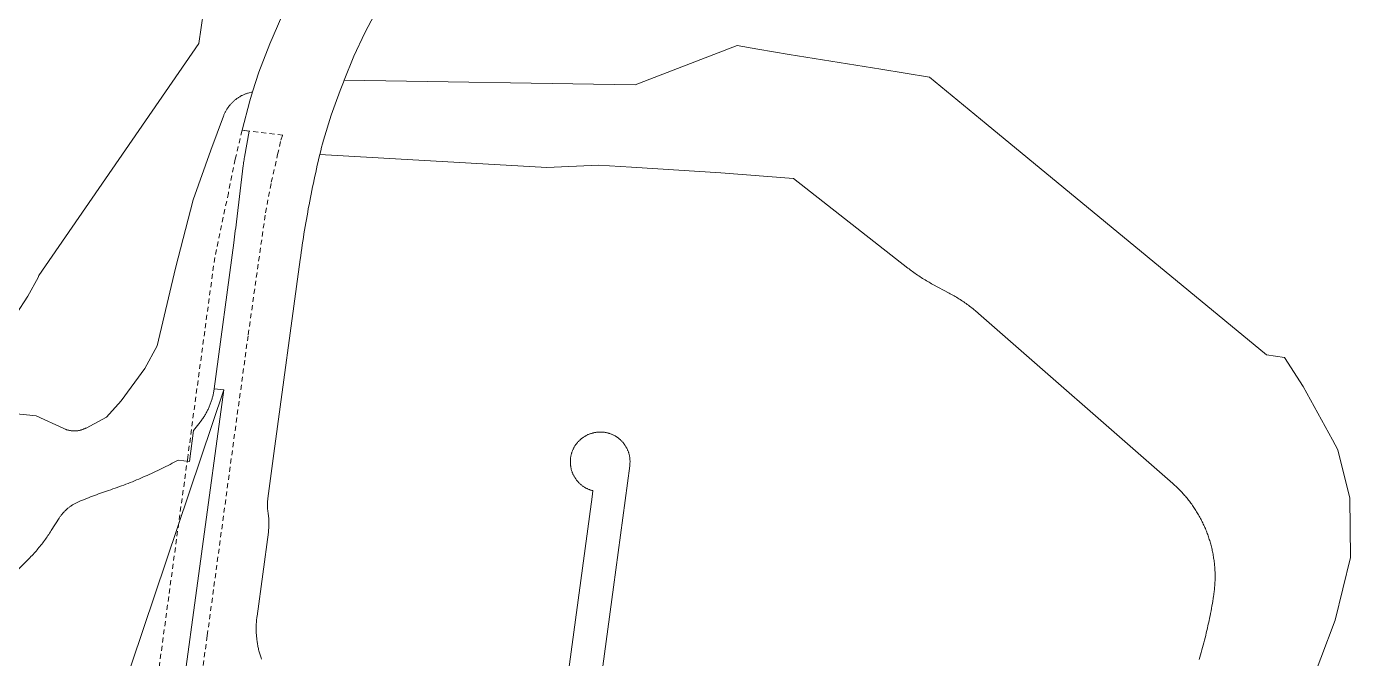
# Model space of a CAD drawing. Header units: metres. Extents: x -1 to 308408, y -2 to 6256973.
# Drawn here: x 307240 to 308041, y 6255655 to 6256037 of the extents above; entities that cross this region are included whole.
import ezdxf

# ---------------------------------------------------------------- set-up
doc = ezdxf.new("R2010")
doc.units = ezdxf.units.M
doc.linetypes.add('Dash', pattern=[5, 3, -2])
for name, color, linetype, lineweight in [('Cadastre Developer_SP_EXT', 9, 'Continuous', 5), ('Cadastre Land Parcels_SP_EXT', 9, 'Continuous', 5), ('Cadastre Roads_SP_EXT', 9, 'Continuous', 5)]:
    doc.layers.add(name, color=color, linetype=linetype, lineweight=lineweight)

msp = doc.modelspace()

# ---------------------------------------------------------------- linework, layer by layer
at = {"layer": 'Cadastre Developer_SP_EXT', "linetype": 'Dash'}
msp.add_lwpolyline([(307277.24, 6255322.9), (307288.9, 6255321.35), (307288.9, 6255321.35), (307292.49, 6255321.51), (307296.59, 6255322.89), (307300.07, 6255325.46), (307302.57, 6255329.56), (307304.4, 6255335.83), (307328.27, 6255512.03), (307349.61, 6255668.86), (307374.37, 6255850.85), (307384.86, 6255924.59), (307388.37, 6255943.06), (307392.2, 6255959.8), (307394.05, 6255968.46), (307395.23, 6255971.51), (307370.65, 6255974.5), (307366.58, 6255956.94), (307362.4, 6255936.54), (307354.14, 6255897.48), (307337.78, 6255776.59), (307300.06, 6255499.29), (307277.24, 6255322.9)], close=True, dxfattribs=at)
at = {"layer": 'Cadastre Land Parcels_SP_EXT', "linetype": 'Continuous'}
for points in [[(307234.1, 6255863.28), (307241.18, 6255874.09), (307247.27, 6255885.38), (307247.81, 6255886.73), (307344.58, 6256027.07), (307350.24, 6256065.98)], [(308014.35, 6255632.07), (308031.8, 6255678.19), (308041.06, 6255716.11), (308040.72, 6255752.01), (308033.38, 6255781.09), (308030.26, 6255787.22), (308012.51, 6255819.5), (308001.1, 6255836.99), (307990.19, 6255838.67), (307820.61, 6255978.49), (307786.51, 6256006.6), (307786.51, 6256006.6), (307756.91, 6256011.45), (307701.55, 6256020.34), (307682.7, 6256023.67), (307670.07, 6256025.74), (307608.38, 6256002.06), (307432.42, 6256004.72), (307431.97, 6256003.61), (307429.95, 6255998.65), (307426.93, 6255990.37), (307424.51, 6255983.72), (307419.86, 6255968.51), (307419.31, 6255966.36), (307418.77, 6255964.2), (307418.23, 6255962.03), (307417.71, 6255959.87), (307554.95, 6255951.94), (307586.28, 6255953.49), (307606.22, 6255952.2), (307660.33, 6255948.7), (307704.11, 6255945.3), (307773.33, 6255891.15), (307774.04, 6255890.6), (307774.77, 6255890.05), (307775.49, 6255889.5), (307776.23, 6255888.97), (307776.96, 6255888.43), (307777.7, 6255887.91), (307778.45, 6255887.39), (307779.2, 6255886.88), (307779.95, 6255886.37), (307780.71, 6255885.87), (307781.48, 6255885.38), (307782.24, 6255884.9), (307783.02, 6255884.42), (307783.79, 6255883.94), (307784.57, 6255883.48), (307785.36, 6255883.02), (307786.14, 6255882.57), (307786.93, 6255882.12), (307787.73, 6255881.68), (307788.53, 6255881.25), (307798.25, 6255876.06), (307799.01, 6255875.64), (307799.77, 6255875.22), (307800.53, 6255874.8), (307801.28, 6255874.36), (307802.03, 6255873.92), (307802.78, 6255873.47), (307803.52, 6255873.02), (307804.25, 6255872.56), (307804.98, 6255872.09), (307805.71, 6255871.62), (307806.43, 6255871.14), (307807.15, 6255870.65), (307807.87, 6255870.16), (307808.58, 6255869.65), (307809.28, 6255869.15), (307809.98, 6255868.63), (307810.68, 6255868.11), (307811.37, 6255867.59), (307812.05, 6255867.06), (307812.74, 6255866.52), (307813.41, 6255865.97), (307814.08, 6255865.42), (307814.75, 6255864.86), (307815.41, 6255864.3), (307816.07, 6255863.73), (307933.64, 6255760.73), (307934.22, 6255760.22), (307934.79, 6255759.7), (307935.36, 6255759.18), (307935.92, 6255758.65), (307936.47, 6255758.12), (307937.02, 6255757.58), (307937.56, 6255757.04), (307938.1, 6255756.48), (307938.63, 6255755.93), (307939.16, 6255755.37), (307939.68, 6255754.8), (307940.19, 6255754.23), (307940.7, 6255753.65), (307941.21, 6255753.07), (307941.7, 6255752.48), (307942.19, 6255751.89), (307942.68, 6255751.29), (307943.16, 6255750.69), (307943.63, 6255750.08), (307944.1, 6255749.47), (307944.56, 6255748.85), (307945.01, 6255748.23), (307945.46, 6255747.6), (307945.9, 6255746.97), (307946.33, 6255746.33), (307946.76, 6255745.69), (307947.18, 6255745.05), (307947.59, 6255744.4), (307948, 6255743.75), (307948.4, 6255743.09), (307948.8, 6255742.43), (307949.18, 6255741.76), (307949.56, 6255741.09), (307949.94, 6255740.42), (307950.3, 6255739.74), (307950.66, 6255739.06), (307951.02, 6255738.38), (307951.36, 6255737.69), (307951.7, 6255737), (307952.03, 6255736.3), (307952.36, 6255735.6), (307952.67, 6255734.9), (307952.98, 6255734.2), (307953.29, 6255733.49), (307953.58, 6255732.78), (307953.87, 6255732.06), (307954.15, 6255731.35), (307954.42, 6255730.62), (307954.69, 6255729.9), (307954.94, 6255729.18), (307955.2, 6255728.45), (307955.44, 6255727.72), (307955.67, 6255726.98), (307955.9, 6255726.25), (307956.12, 6255725.51), (307956.34, 6255724.77), (307956.54, 6255724.03), (307956.74, 6255723.28), (307956.93, 6255722.54), (307957.11, 6255721.79), (307957.29, 6255721.04), (307957.45, 6255720.29), (307957.61, 6255719.53), (307957.77, 6255718.78), (307957.91, 6255718.02), (307958.05, 6255717.26), (307958.17, 6255716.5), (307958.29, 6255715.74), (307958.41, 6255714.98), (307958.51, 6255714.22), (307958.61, 6255713.45), (307958.7, 6255712.69), (307958.78, 6255711.92), (307958.85, 6255711.15), (307958.92, 6255710.38), (307958.98, 6255709.62), (307959.03, 6255708.85), (307959.07, 6255708.08), (307959.1, 6255707.31), (307959.13, 6255706.54), (307959.15, 6255705.77), (307959.15, 6255705), (307959.16, 6255704.23), (307959.15, 6255703.46), (307959.14, 6255702.69), (307959.12, 6255701.92), (307959.09, 6255701.15), (307959.05, 6255700.38), (307959, 6255699.61), (307958.95, 6255698.84), (307958.89, 6255698.07), (307958.82, 6255697.3), (307958.74, 6255696.54), (307958.66, 6255695.77), (307958.57, 6255695), (307958.47, 6255694.24), (307958.36, 6255693.48), (307958.24, 6255692.72), (307958, 6255691.22), (307957.76, 6255689.72), (307957.5, 6255688.23), (307957.24, 6255686.73), (307956.97, 6255685.24), (307956.69, 6255683.75), (307956.4, 6255682.26), (307956.11, 6255680.77), (307955.81, 6255679.28), (307955.5, 6255677.79), (307955.18, 6255676.31), (307954.86, 6255674.83), (307954.53, 6255673.35), (307954.19, 6255671.87), (307953.84, 6255670.39), (307953.48, 6255668.92), (307953.12, 6255667.44), (307952.75, 6255665.97), (307952.38, 6255664.5), (307951.99, 6255663.03), (307951.6, 6255661.57), (307951.2, 6255660.1), (307950.79, 6255658.64), (307950.37, 6255657.19), (307949.95, 6255655.73), (307949.51, 6255654.28)], [(307224.77, 6255698.31), (307241.11, 6255714.64), (307241.75, 6255715.29), (307242.39, 6255715.94), (307243.01, 6255716.6), (307243.64, 6255717.26), (307244.25, 6255717.93), (307244.87, 6255718.6), (307245.47, 6255719.28), (307246.07, 6255719.96), (307246.66, 6255720.65), (307247.25, 6255721.34), (307247.83, 6255722.04), (307248.41, 6255722.75), (307248.98, 6255723.46), (307249.54, 6255724.17), (307250.1, 6255724.89), (307250.65, 6255725.61), (307251.19, 6255726.34), (307251.73, 6255727.08), (307252.26, 6255727.81), (307252.78, 6255728.56), (307253.3, 6255729.3), (307253.81, 6255730.06), (307254.31, 6255730.81), (307254.81, 6255731.57), (307255.3, 6255732.34), (307260.06, 6255739.82), (307260.3, 6255740.19), (307260.55, 6255740.56), (307260.81, 6255740.93), (307261.07, 6255741.29), (307261.33, 6255741.64), (307261.61, 6255742), (307261.89, 6255742.34), (307262.17, 6255742.68), (307262.46, 6255743.02), (307262.76, 6255743.35), (307263.06, 6255743.68), (307263.37, 6255744), (307263.68, 6255744.32), (307264, 6255744.63), (307264.33, 6255744.93), (307264.66, 6255745.23), (307264.99, 6255745.52), (307265.33, 6255745.81), (307265.67, 6255746.09), (307266.02, 6255746.37), (307266.38, 6255746.64), (307266.74, 6255746.9), (307267.1, 6255747.16), (307267.46, 6255747.41), (307267.84, 6255747.66), (307268.21, 6255747.9), (307268.59, 6255748.13), (307268.98, 6255748.35), (307269.36, 6255748.57), (307269.76, 6255748.79), (307270.15, 6255748.99), (307270.55, 6255749.19), (307270.95, 6255749.38), (307271.36, 6255749.57), (307271.77, 6255749.74), (307272.96, 6255750.25), (307274.15, 6255750.74), (307275.35, 6255751.23), (307276.55, 6255751.72), (307277.75, 6255752.2), (307278.95, 6255752.67), (307280.16, 6255753.13), (307281.37, 6255753.59), (307282.58, 6255754.04), (307283.8, 6255754.49), (307285.02, 6255754.92), (307286.23, 6255755.36), (307287.46, 6255755.78), (307288.68, 6255756.2), (307289.91, 6255756.61), (307291.23, 6255757.06), (307292.55, 6255757.51), (307293.87, 6255757.97), (307295.18, 6255758.43), (307296.5, 6255758.91), (307297.81, 6255759.39), (307299.11, 6255759.88), (307300.42, 6255760.37), (307301.72, 6255760.87), (307303.02, 6255761.38), (307304.31, 6255761.9), (307305.61, 6255762.42), (307306.9, 6255762.95), (307308.19, 6255763.49), (307309.47, 6255764.03), (307310.75, 6255764.59), (307312.03, 6255765.15), (307313.31, 6255765.71), (307314.58, 6255766.28), (307315.85, 6255766.87), (307317.11, 6255767.45), (307318.38, 6255768.04), (307319.63, 6255768.65), (307320.89, 6255769.25), (307322.14, 6255769.87), (307323.39, 6255770.49), (307324.64, 6255771.12), (307325.88, 6255771.75), (307327.12, 6255772.39), (307328.35, 6255773.04), (307329.58, 6255773.7), (307330.81, 6255774.36), (307332.04, 6255775.03), (307338.8, 6255774.1), (307341.34, 6255792.92), (307345.26, 6255797.9), (307345.26, 6255797.9), (307345.61, 6255798.35), (307345.95, 6255798.81), (307346.29, 6255799.27), (307346.62, 6255799.73), (307346.95, 6255800.2), (307347.27, 6255800.68), (307347.58, 6255801.16), (307347.88, 6255801.64), (307348.18, 6255802.13), (307348.48, 6255802.62), (307348.76, 6255803.11), (307349.04, 6255803.61), (307349.31, 6255804.11), (307349.58, 6255804.62), (307349.83, 6255805.13), (307350.09, 6255805.64), (307350.33, 6255806.15), (307350.57, 6255806.67), (307350.8, 6255807.2), (307351.02, 6255807.72), (307351.23, 6255808.25), (307351.44, 6255808.78), (307351.64, 6255809.32), (307351.84, 6255809.86), (307352.02, 6255810.39), (307352.2, 6255810.94), (307352.37, 6255811.48), (307352.54, 6255812.03), (307352.69, 6255812.58), (307352.84, 6255813.13), (307352.98, 6255813.68), (307353.12, 6255814.24), (307353.24, 6255814.8), (307353.36, 6255815.35), (307353.47, 6255815.91), (307353.58, 6255816.48), (307353.67, 6255817.04), (307353.76, 6255817.6), (307353.84, 6255818.17), (307365.76, 6255906.35), (307365.96, 6255908.17), (307366.17, 6255909.98), (307366.38, 6255911.8), (307366.6, 6255913.61), (307366.83, 6255915.43), (307367.07, 6255917.24), (307367.31, 6255919.06), (307371.38, 6255953.2), (307371.5, 6255954.04), (307371.62, 6255954.89), (307371.74, 6255955.73), (307371.88, 6255956.57), (307372.01, 6255957.41), (307372.16, 6255958.25), (307374.9, 6255973.98), (307370.65, 6255974.5), (307375.32, 6255992.22), (307377.08, 6255997.71), (307374.34, 6255997.03), (307373.94, 6255996.91), (307373.53, 6255996.77), (307373.13, 6255996.63), (307372.74, 6255996.49), (307372.34, 6255996.33), (307371.95, 6255996.17), (307371.56, 6255996), (307371.17, 6255995.82), (307370.79, 6255995.64), (307370.41, 6255995.45), (307370.04, 6255995.25), (307369.66, 6255995.04), (307369.29, 6255994.83), (307368.93, 6255994.61), (307368.57, 6255994.39), (307368.22, 6255994.16), (307367.87, 6255993.92), (307367.52, 6255993.67), (307367.18, 6255993.42), (307366.84, 6255993.17), (307366.51, 6255992.9), (307366.18, 6255992.63), (307365.86, 6255992.36), (307365.54, 6255992.08), (307365.23, 6255991.79), (307364.93, 6255991.5), (307364.63, 6255991.2), (307364.33, 6255990.89), (307364.04, 6255990.58), (307363.76, 6255990.27), (307363.48, 6255989.95), (307363.21, 6255989.62), (307362.94, 6255989.29), (307362.68, 6255988.96), (307362.43, 6255988.62), (307362.18, 6255988.28), (307361.94, 6255987.93), (307361.7, 6255987.57), (307361.48, 6255987.22), (307361.25, 6255986.85), (307361.04, 6255986.49), (307360.83, 6255986.12), (307360.63, 6255985.74), (307360.44, 6255985.37), (307360.25, 6255984.99), (307360.07, 6255984.6), (307359.9, 6255984.22), (307359.73, 6255983.83), (307359.58, 6255983.43), (307359.43, 6255983.04), (307351.8, 6255962.44), (307341.16, 6255932.39), (307330.34, 6255891.13), (307319.31, 6255844.14), (307311.85, 6255830.46), (307297.54, 6255810.91), (307288.61, 6255800.94), (307276.31, 6255794.38), (307276, 6255794.22), (307275.69, 6255794.07), (307275.38, 6255793.92), (307275.06, 6255793.79), (307274.74, 6255793.66), (307274.42, 6255793.53), (307274.09, 6255793.42), (307273.77, 6255793.31), (307273.43, 6255793.21), (307273.1, 6255793.12), (307272.77, 6255793.03), (307272.43, 6255792.96), (307272.09, 6255792.89), (307271.75, 6255792.83), (307271.41, 6255792.77), (307271.07, 6255792.73), (307270.72, 6255792.69), (307270.38, 6255792.66), (307270.04, 6255792.64), (307269.69, 6255792.62), (307269.34, 6255792.62), (307269, 6255792.62), (307268.65, 6255792.63), (307268.31, 6255792.65), (307267.96, 6255792.67), (307267.62, 6255792.7), (307267.28, 6255792.75), (307266.93, 6255792.79), (307266.59, 6255792.85), (307266.25, 6255792.92), (307265.92, 6255792.99), (307265.58, 6255793.07), (307265.25, 6255793.16), (307264.91, 6255793.25), (307264.58, 6255793.36), (307264.26, 6255793.47), (307263.93, 6255793.59), (307263.61, 6255793.71), (307263.29, 6255793.85), (307262.97, 6255793.99), (307246.06, 6255801.75), (307187.16, 6255807.82)], [(307185.65, 6255301.07), (307359.72, 6255817.44), (307353.84, 6255818.17), (307353.76, 6255817.6), (307353.67, 6255817.04), (307353.58, 6255816.48), (307353.47, 6255815.91), (307353.36, 6255815.35), (307353.24, 6255814.8), (307353.12, 6255814.24), (307352.98, 6255813.68), (307352.84, 6255813.13), (307352.69, 6255812.58), (307352.54, 6255812.03), (307352.37, 6255811.48), (307352.2, 6255810.94), (307352.02, 6255810.39), (307351.84, 6255809.86), (307351.64, 6255809.32), (307351.44, 6255808.78), (307351.23, 6255808.25), (307351.02, 6255807.72), (307350.8, 6255807.2), (307350.57, 6255806.67), (307350.33, 6255806.15), (307350.09, 6255805.64), (307349.83, 6255805.13), (307349.58, 6255804.62), (307349.31, 6255804.11), (307349.04, 6255803.61), (307348.76, 6255803.11), (307348.48, 6255802.62), (307348.18, 6255802.13), (307347.88, 6255801.64), (307347.58, 6255801.16), (307347.27, 6255800.68), (307346.95, 6255800.2), (307346.62, 6255799.73), (307346.29, 6255799.27), (307345.95, 6255798.81), (307345.61, 6255798.35), (307345.26, 6255797.9), (307341.34, 6255792.92), (307338.8, 6255774.1), (307332.04, 6255775.03), (307330.81, 6255774.36), (307329.58, 6255773.7), (307328.35, 6255773.04), (307327.12, 6255772.39), (307325.88, 6255771.75), (307324.64, 6255771.12), (307323.39, 6255770.49), (307322.14, 6255769.87), (307320.89, 6255769.25), (307319.63, 6255768.65), (307318.38, 6255768.04), (307317.11, 6255767.45), (307315.85, 6255766.87), (307314.58, 6255766.28), (307313.31, 6255765.71), (307312.03, 6255765.15), (307310.75, 6255764.59), (307309.47, 6255764.03), (307308.19, 6255763.49), (307306.9, 6255762.95), (307305.61, 6255762.42), (307304.31, 6255761.9), (307303.02, 6255761.38), (307301.72, 6255760.87), (307300.42, 6255760.37), (307299.11, 6255759.88), (307297.81, 6255759.39), (307296.5, 6255758.91), (307295.18, 6255758.43), (307293.87, 6255757.97), (307292.55, 6255757.51), (307291.23, 6255757.06), (307289.91, 6255756.61), (307288.68, 6255756.2), (307287.46, 6255755.78), (307286.23, 6255755.36), (307285.02, 6255754.92), (307283.8, 6255754.49), (307282.58, 6255754.04), (307281.37, 6255753.59), (307280.16, 6255753.13), (307278.95, 6255752.67), (307277.75, 6255752.2), (307276.55, 6255751.72), (307275.35, 6255751.23), (307274.15, 6255750.74), (307272.96, 6255750.25), (307271.77, 6255749.74), (307271.36, 6255749.57), (307270.95, 6255749.38), (307270.55, 6255749.19), (307270.15, 6255748.99), (307269.76, 6255748.79), (307269.36, 6255748.57), (307268.98, 6255748.35), (307268.59, 6255748.13), (307268.21, 6255747.9), (307267.84, 6255747.66), (307267.46, 6255747.41), (307267.1, 6255747.16), (307266.74, 6255746.9), (307266.38, 6255746.64), (307266.02, 6255746.37), (307265.67, 6255746.09), (307265.33, 6255745.81), (307264.99, 6255745.52), (307264.66, 6255745.23), (307264.33, 6255744.93), (307264, 6255744.63), (307263.68, 6255744.32), (307263.37, 6255744), (307263.06, 6255743.68), (307262.76, 6255743.35), (307262.46, 6255743.02), (307262.17, 6255742.68), (307261.89, 6255742.34), (307261.61, 6255742), (307261.33, 6255741.64), (307261.07, 6255741.29), (307260.81, 6255740.93), (307260.55, 6255740.56), (307260.3, 6255740.19), (307260.06, 6255739.82), (307255.3, 6255732.34), (307254.81, 6255731.57), (307254.31, 6255730.81), (307253.81, 6255730.06), (307253.3, 6255729.3), (307252.78, 6255728.56), (307252.26, 6255727.81), (307251.73, 6255727.08), (307251.19, 6255726.34), (307250.65, 6255725.61), (307250.1, 6255724.89), (307249.54, 6255724.17), (307248.98, 6255723.46), (307248.41, 6255722.75), (307247.83, 6255722.04), (307247.25, 6255721.34), (307246.66, 6255720.65), (307246.07, 6255719.96), (307245.47, 6255719.28), (307244.87, 6255718.6), (307244.25, 6255717.93), (307243.64, 6255717.26), (307243.01, 6255716.6), (307242.39, 6255715.94), (307241.75, 6255715.29), (307241.11, 6255714.64), (307224.77, 6255698.31)], [(307292.16, 6255321.46), (307359.72, 6255817.44), (307185.65, 6255301.07)], [(307585.39, 6255624.92), (307595.23, 6255698.01), (307605.12, 6255771.47), (307605.17, 6255771.85), (307605.21, 6255772.22), (307605.25, 6255772.6), (307605.27, 6255772.97), (307605.29, 6255773.35), (307605.3, 6255773.72), (307605.31, 6255774.1), (307605.3, 6255774.48), (307605.29, 6255774.85), (307605.27, 6255775.23), (307605.24, 6255775.6), (307605.2, 6255775.98), (307605.16, 6255776.35), (307605.11, 6255776.73), (307605.04, 6255777.1), (307604.98, 6255777.47), (307604.9, 6255777.84), (307604.82, 6255778.2), (307604.73, 6255778.57), (307604.63, 6255778.93), (307604.52, 6255779.29), (307604.41, 6255779.65), (307604.29, 6255780.01), (307604.16, 6255780.36), (307604.02, 6255780.71), (307603.88, 6255781.06), (307603.72, 6255781.41), (307603.57, 6255781.75), (307603.4, 6255782.09), (307603.23, 6255782.42), (307603.05, 6255782.75), (307602.86, 6255783.08), (307602.67, 6255783.4), (307602.47, 6255783.72), (307602.26, 6255784.04), (307602.05, 6255784.35), (307601.83, 6255784.65), (307601.6, 6255784.96), (307601.37, 6255785.25), (307601.13, 6255785.54), (307600.88, 6255785.83), (307600.63, 6255786.11), (307600.38, 6255786.39), (307600.12, 6255786.66), (307599.85, 6255786.92), (307599.57, 6255787.18), (307599.29, 6255787.43), (307599.01, 6255787.68), (307598.72, 6255787.92), (307598.43, 6255788.16), (307598.13, 6255788.38), (307597.82, 6255788.61), (307597.51, 6255788.82), (307597.2, 6255789.03), (307596.88, 6255789.23), (307596.56, 6255789.43), (307596.24, 6255789.62), (307595.91, 6255789.8), (307595.57, 6255789.98), (307595.24, 6255790.15), (307594.9, 6255790.31), (307594.55, 6255790.46), (307594.2, 6255790.61), (307593.85, 6255790.75), (307593.5, 6255790.88), (307593.15, 6255791), (307592.79, 6255791.12), (307592.43, 6255791.23), (307592.06, 6255791.33), (307591.7, 6255791.43), (307591.33, 6255791.51), (307590.97, 6255791.59), (307590.59, 6255791.66), (307590.22, 6255791.73), (307589.85, 6255791.78), (307589.48, 6255791.83), (307589.1, 6255791.87), (307588.73, 6255791.9), (307588.35, 6255791.92), (307587.98, 6255791.94), (307587.6, 6255791.95), (307587.22, 6255791.95), (307586.85, 6255791.94), (307586.47, 6255791.92), (307586.09, 6255791.9), (307585.72, 6255791.87), (307585.34, 6255791.83), (307584.97, 6255791.78), (307584.6, 6255791.73), (307584.23, 6255791.66), (307583.85, 6255791.6), (307583.48, 6255791.52), (307583.11, 6255791.44), (307582.75, 6255791.35), (307582.38, 6255791.25), (307582.02, 6255791.15), (307581.66, 6255791.03), (307581.3, 6255790.91), (307580.94, 6255790.79), (307580.59, 6255790.65), (307580.24, 6255790.51), (307579.89, 6255790.36), (307579.55, 6255790.2), (307579.2, 6255790.03), (307578.87, 6255789.86), (307578.53, 6255789.68), (307578.2, 6255789.5), (307577.88, 6255789.31), (307577.56, 6255789.11), (307577.24, 6255788.9), (307576.93, 6255788.69), (307576.62, 6255788.47), (307576.32, 6255788.24), (307576.02, 6255788.01), (307575.72, 6255787.77), (307575.43, 6255787.53), (307575.15, 6255787.28), (307574.87, 6255787.02), (307574.6, 6255786.76), (307574.33, 6255786.49), (307574.07, 6255786.22), (307573.81, 6255785.94), (307573.57, 6255785.65), (307573.32, 6255785.37), (307573.08, 6255785.07), (307572.85, 6255784.77), (307572.63, 6255784.47), (307572.41, 6255784.16), (307572.2, 6255783.85), (307571.99, 6255783.53), (307571.79, 6255783.21), (307571.6, 6255782.88), (307571.41, 6255782.55), (307571.24, 6255782.22), (307571.07, 6255781.88), (307570.9, 6255781.54), (307570.75, 6255781.19), (307570.6, 6255780.85), (307570.45, 6255780.49), (307570.32, 6255780.14), (307570.19, 6255779.79), (307570.07, 6255779.43), (307569.96, 6255779.07), (307569.86, 6255778.7), (307569.76, 6255778.34), (307569.67, 6255777.97), (307569.59, 6255777.6), (307569.51, 6255777.23), (307569.45, 6255776.85), (307569.39, 6255776.48), (307569.34, 6255776.11), (307569.3, 6255775.73), (307569.26, 6255775.35), (307569.24, 6255774.98), (307569.22, 6255774.6), (307569.21, 6255774.22), (307569.21, 6255773.84), (307569.21, 6255773.46), (307569.23, 6255773.08), (307569.25, 6255772.71), (307569.28, 6255772.33), (307569.31, 6255771.95), (307569.36, 6255771.58), (307569.41, 6255771.2), (307569.47, 6255770.83), (307569.54, 6255770.46), (307569.62, 6255770.09), (307569.7, 6255769.72), (307569.79, 6255769.35), (307569.89, 6255768.98), (307570, 6255768.62), (307570.12, 6255768.26), (307570.24, 6255767.9), (307570.37, 6255767.55), (307570.51, 6255767.2), (307570.65, 6255766.85), (307570.8, 6255766.5), (307570.96, 6255766.16), (307571.13, 6255765.82), (307571.3, 6255765.48), (307571.48, 6255765.15), (307571.67, 6255764.82), (307571.87, 6255764.49), (307572.07, 6255764.17), (307572.27, 6255763.86), (307572.49, 6255763.54), (307572.71, 6255763.24), (307572.94, 6255762.93), (307573.17, 6255762.64), (307573.41, 6255762.34), (307573.66, 6255762.06), (307573.91, 6255761.77), (307574.17, 6255761.5), (307574.43, 6255761.22), (307574.7, 6255760.96), (307574.98, 6255760.7), (307575.26, 6255760.44), (307575.54, 6255760.19), (307575.83, 6255759.95), (307576.13, 6255759.72), (307576.43, 6255759.49), (307576.73, 6255759.26), (307577.04, 6255759.04), (307577.36, 6255758.83), (307577.68, 6255758.63), (307578, 6255758.43), (307578.33, 6255758.24), (307578.66, 6255758.06), (307578.99, 6255757.88), (307579.33, 6255757.71), (307579.67, 6255757.55), (307580.02, 6255757.39), (307580.37, 6255757.25), (307580.72, 6255757.1), (307581.07, 6255756.97), (307581.43, 6255756.85), (307581.79, 6255756.73), (307582.15, 6255756.62), (307582.52, 6255756.51), (307582.88, 6255756.42), (307582.38, 6255752.68), (307565.55, 6255627.66)]]:
    msp.add_lwpolyline(points, dxfattribs=at)
at = {"layer": 'Cadastre Roads_SP_EXT', "linetype": 'Continuous'}
for points in [[(307382.36, 6255654.64), (307382.15, 6255655.26), (307381.94, 6255655.88), (307381.74, 6255656.51), (307381.55, 6255657.14), (307381.37, 6255657.77), (307381.19, 6255658.41), (307381.02, 6255659.04), (307380.86, 6255659.68), (307380.7, 6255660.32), (307380.56, 6255660.96), (307380.42, 6255661.61), (307380.29, 6255662.25), (307380.16, 6255662.9), (307380.05, 6255663.55), (307379.94, 6255664.2), (307379.84, 6255664.85), (307379.74, 6255665.5), (307379.66, 6255666.15), (307379.58, 6255666.8), (307379.51, 6255667.46), (307379.44, 6255668.11), (307379.39, 6255668.77), (307379.34, 6255669.43), (307379.3, 6255670.08), (307379.27, 6255670.74), (307379.25, 6255671.4), (307379.23, 6255672.06), (307379.22, 6255672.71), (307379.22, 6255673.37), (307379.23, 6255674.03), (307379.24, 6255674.69), (307379.26, 6255675.34), (307379.29, 6255676), (307379.33, 6255676.66), (307379.38, 6255677.31), (307379.43, 6255677.97), (307379.49, 6255678.62), (307379.56, 6255679.28), (307379.64, 6255679.93), (307379.72, 6255680.59), (307386.58, 6255731.37), (307386.65, 6255731.92), (307386.71, 6255732.46), (307386.76, 6255733), (307386.81, 6255733.54), (307386.85, 6255734.09), (307386.88, 6255734.63), (307386.9, 6255735.17), (307386.92, 6255735.72), (307386.92, 6255736.26), (307386.93, 6255736.81), (307386.92, 6255737.35), (307386.9, 6255737.9), (307386.88, 6255738.44), (307386.85, 6255738.99), (307386.81, 6255739.53), (307386.77, 6255740.07), (307386.71, 6255740.62), (307386.66, 6255741.16), (307386.59, 6255741.7), (307386.51, 6255742.24), (307386.43, 6255742.78), (307386.36, 6255743.25), (307386.29, 6255743.73), (307386.23, 6255744.2), (307386.18, 6255744.68), (307386.14, 6255745.15), (307386.1, 6255745.63), (307386.07, 6255746.11), (307386.05, 6255746.59), (307386.04, 6255747.07), (307386.03, 6255747.54), (307386.03, 6255748.02), (307386.04, 6255748.5), (307386.06, 6255748.98), (307386.08, 6255749.46), (307386.11, 6255749.94), (307386.15, 6255750.41), (307386.2, 6255750.89), (307386.25, 6255751.37), (307386.31, 6255751.84), (307389.98, 6255779.03), (307405.82, 6255896.4), (307406.13, 6255898.61), (307406.43, 6255900.82), (307406.75, 6255903.02), (307407.08, 6255905.22), (307407.41, 6255907.43), (307407.75, 6255909.63), (307408.1, 6255911.83), (307408.45, 6255914.03), (307408.82, 6255916.22), (307409.19, 6255918.42), (307409.57, 6255920.62), (307409.96, 6255922.81), (307410.35, 6255925), (307410.75, 6255927.19), (307411.16, 6255929.38), (307411.58, 6255931.57), (307412.01, 6255933.76), (307412.44, 6255935.94), (307412.88, 6255938.13), (307413.33, 6255940.31), (307413.79, 6255942.49), (307414.25, 6255944.67), (307414.72, 6255946.84), (307415.2, 6255949.02), (307415.69, 6255951.19), (307416.18, 6255953.36), (307416.68, 6255955.53), (307417.19, 6255957.7), (307417.71, 6255959.87), (307418.23, 6255962.03), (307418.77, 6255964.2), (307419.31, 6255966.36), (307419.86, 6255968.51), (307424.51, 6255983.72), (307426.93, 6255990.37), (307429.95, 6255998.65), (307431.97, 6256003.61), (307432.42, 6256004.72), (307438.27, 6256019.24), (307444.83, 6256033.36), (307515.54, 6256167.63)], [(307394.79, 6256043.58), (307387.41, 6256026.81), (307380.91, 6256009.68), (307377.08, 6255997.71), (307375.32, 6255992.22), (307370.65, 6255974.5), (307374.9, 6255973.98), (307372.16, 6255958.25), (307372.01, 6255957.41), (307371.88, 6255956.57), (307371.74, 6255955.73), (307371.62, 6255954.89), (307371.5, 6255954.04), (307371.38, 6255953.2), (307367.31, 6255919.06), (307367.07, 6255917.24), (307366.83, 6255915.43), (307366.6, 6255913.61), (307366.38, 6255911.8), (307366.17, 6255909.98), (307365.96, 6255908.17), (307365.76, 6255906.35), (307353.84, 6255818.17), (307359.72, 6255817.44), (307292.16, 6255321.46)]]:
    msp.add_lwpolyline(points, dxfattribs=at)

doc.saveas('drawing.dxf')
